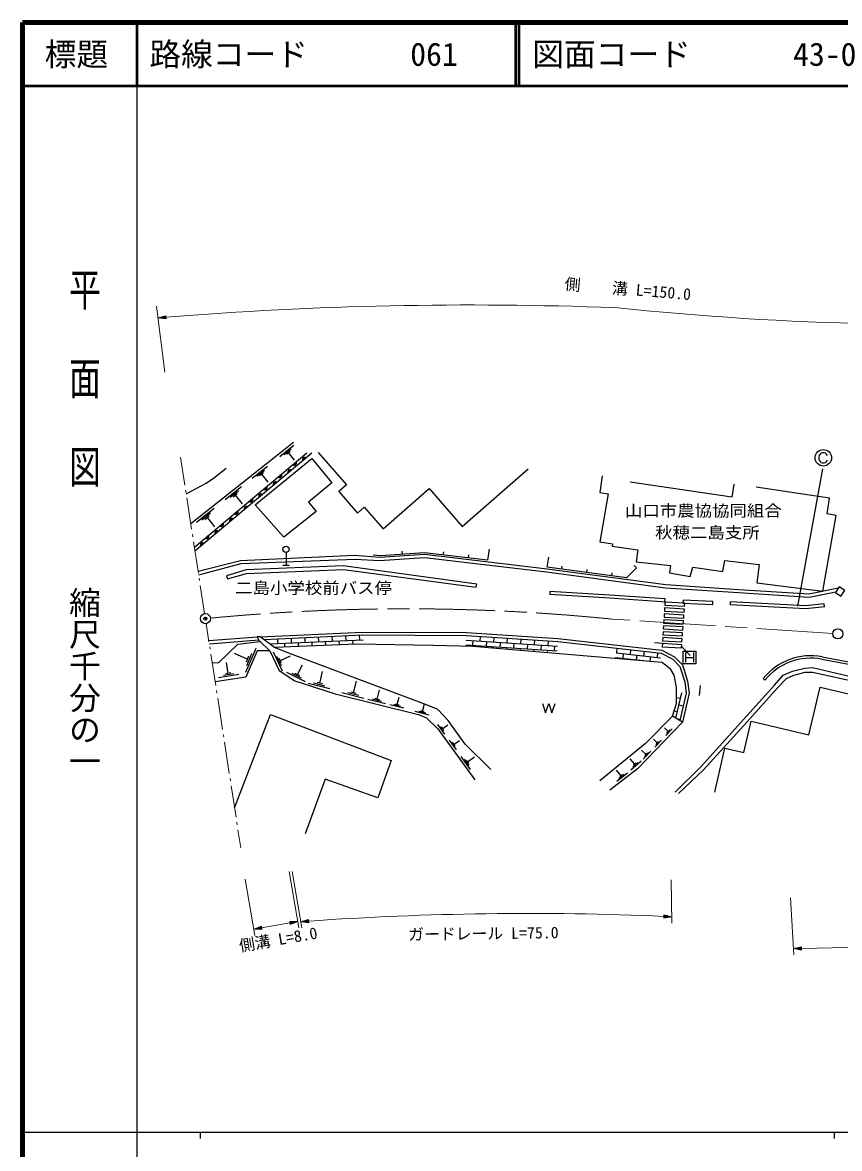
# Model space of a CAD drawing. Units: millimetres, scale not verified. Extents: x 40000 to 680000, y 20000 to 380000.
# Drawn here: x 40000 to 168824, y 202409 to 380000 of the extents above; entities that cross this region are included whole.
import ezdxf
from ezdxf.enums import TextEntityAlignment as Align

# ---------------------------------------------------------------- set-up
doc = ezdxf.new("R2010")
doc.units = ezdxf.units.MM
doc.header["$LTSCALE"] = 1000
doc.header["$PDMODE"] = 32
doc.header["$PDSIZE"] = 500
doc.linetypes.add('CHAIN', pattern=[18.5, 12, -1.5, 3.5, -1.5])
for name, color, linetype, lineweight in [('M-BGD', 7, 'Continuous', 25), ('M-BGD-HTXT', 7, 'Continuous', 13), ('M-BMK', 2, 'CHAIN', 13), ('M-BMK-SRVR', 3, 'Continuous', 25), ('M-STR-HTXT', 7, 'Continuous', 13), ('M-STR-STRC', 7, 'Continuous', 25), ('M-STR-STRD', 7, 'Continuous', 25), ('M-TTL', 2, 'Continuous', 140), ('M-TTL-BAND', 7, 'Continuous', 25), ('M-TTL-LINE', 7, 'Continuous', 50)]:
    doc.layers.add(name, color=color, linetype=linetype, lineweight=lineweight)
doc.layers.add('M-OTRS', color=6, linetype='Continuous')
doc.layers.add('M-TTL-TXT', color=7, linetype='Continuous')
doc.styles.add('@ＭＳ ゴシック', font='')
doc.styles.add('ＭＳ ゴシック', font='')
doc.styles.get('@ＭＳ ゴシック').set_extended_font_data('@MS Gothic')
doc.styles.get('ＭＳ ゴシック').set_extended_font_data('MS Gothic')

msp = doc.modelspace()

# ---------------------------------------------------------------- linework, layer by layer
at = {"layer": 'M-BGD'}
for p, q in [((66526, 300982), (82738, 313808)), ((80559, 311574), (82793, 313341)), ((81235, 311867), (82353, 312750)), ((67101, 297256), (84855, 312122)), ((85620, 312069), (67195, 296643)), ((81633, 311939), (82191, 312381)), ((81912, 312160), (82855, 310968)), ((165624, 311733), (165559, 311473)), ((165559, 311473), (165559, 311213)), ((165559, 311213), (165624, 310953)), ((165754, 311928), (165624, 311733)), ((165624, 310953), (165754, 310758)), ((165949, 312058), (165754, 311928)), ((166144, 312123), (165949, 312058)), ((166404, 312123), (166144, 312123)), ((166599, 312058), (166404, 312123)), ((166794, 311928), (166599, 312058)), ((166924, 311733), (166794, 311928)), ((166794, 310758), (166924, 310953)), ((76215, 308137), (78627, 310045)), ((76945, 308453), (78151, 309407)), ((165754, 310758), (165949, 310628)), ((165949, 310628), (166144, 310563)), ((166144, 310563), (166404, 310563)), ((166404, 310563), (166599, 310628)), ((166599, 310628), (166794, 310758)), ((77374, 308531), (77977, 309008)), ((77675, 308770), (78693, 307483)), ((71966, 304776), (74551, 306820)), ((72749, 305114), (74041, 306137)), ((73208, 305198), (73854, 305709)), ((73531, 305453), (74622, 304075)), ((67431, 301188), (70201, 303379)), ((68270, 301551), (69655, 302647)), ((68762, 301640), (69454, 302188)), ((69108, 301914), (70277, 300437)), ((99913, 296145), (99879, 296643)), ((81554, 296406), (81554, 294406)), ((106356, 296024), (106415, 296520)), ((110327, 295548), (110387, 296044)), ((81054, 294406), (82054, 294406)), ((125005, 293782), (125071, 294278)), ((128970, 293254), (129036, 293750)), ((132935, 292726), (133001, 293222)), ((136822, 293999), (136470, 294354)), ((77244, 282602), (77455, 282373)), ((77455, 282373), (78998, 280920)), ((79007, 281990), (93715, 282651)), ((80195, 282794), (80229, 282045)), ((82343, 282891), (82377, 282141)), ((84491, 282987), (84525, 282238)), ((86639, 283084), (86672, 282334)), ((87746, 282383), (87774, 281772)), ((88787, 283180), (88820, 282431)), ((89894, 282479), (89922, 281861)), ((90934, 283277), (90968, 282527)), ((92042, 282576), (92070, 281950)), ((93082, 283373), (93116, 282624)), ((109963, 282578), (124345, 281629)), ((111031, 282507), (110982, 281759)), ((112153, 283185), (112104, 282437)), ((114299, 283043), (114249, 282295)), ((116444, 282902), (116395, 282153)), ((118589, 282760), (118540, 282012)), ((120735, 282619), (120685, 281870)), ((122880, 282477), (122831, 281729)), ((76780, 281289), (75140, 277458)), ((79155, 281997), (79160, 281876)), ((80983, 277708), (79563, 280667)), ((81303, 282093), (81329, 281506)), ((83451, 282190), (83477, 281595)), ((85599, 282286), (85626, 281683)), ((109918, 281829), (124301, 280880)), ((112054, 281688), (112043, 281510)), ((113177, 282366), (113127, 281617)), ((114200, 281547), (114185, 281329)), ((115322, 282224), (115272, 281476)), ((116345, 281405), (116328, 281147)), ((117467, 282083), (117418, 281334)), ((118490, 281263), (118471, 280966)), ((119613, 281941), (119563, 281193)), ((120636, 281122), (120614, 280784)), ((121758, 281799), (121708, 281051)), ((122781, 280980), (122756, 280603)), ((123903, 281658), (123854, 280909)), ((133604, 280594), (140622, 279811)), ((133742, 281334), (133658, 280588)), ((135878, 281095), (135795, 280350)), ((138015, 280857), (137932, 280111)), ((140152, 280618), (140069, 279873)), ((72443, 277343), (72168, 279042)), ((75449, 279592), (73406, 280467)), ((75654, 280071), (75244, 279113)), ((76115, 280441), (75295, 278525)), ((80825, 278543), (80115, 280022)), ((80845, 279007), (80490, 279747)), ((80667, 279377), (82245, 280134)), ((133467, 279855), (139377, 279195)), ((133575, 279843), (133558, 279688)), ((134727, 280469), (134644, 279724)), ((135712, 279604), (135701, 279507)), ((136864, 280231), (136780, 279485)), ((137849, 279366), (137844, 279325)), ((139000, 279992), (138917, 279247)), ((74104, 277176), (70919, 276661)), ((73274, 277260), (71681, 277002)), ((72841, 277408), (72045, 277279)), ((84627, 276016), (81694, 277491)), ((83992, 276580), (82526, 277317)), ((83724, 276960), (82991, 277328)), ((83357, 277144), (84144, 278708)), ((86874, 275794), (87327, 277625)), ((88478, 274912), (85045, 275760)), ((87676, 275353), (85960, 275777)), ((87304, 275688), (86445, 275900)), ((92207, 274286), (92659, 276117)), ((93810, 273405), (90377, 274253)), ((93009, 273846), (91292, 274270)), ((92636, 274180), (91778, 274392)), ((95932, 273274), (96298, 274754)), ((99103, 272412), (99395, 273594)), ((143897, 274258), (142962, 270301)), ((143688, 273374), (143129, 273506)), ((97229, 272561), (94453, 273246)), ((96581, 272917), (95193, 273260)), ((96280, 273188), (95585, 273359)), ((100138, 271842), (97921, 272390)), ((99620, 272127), (98512, 272401)), ((99380, 272343), (98825, 272480)), ((103076, 271347), (103368, 272530)), ((121991, 272609), (122491, 271109)), ((122491, 271109), (122991, 272609)), ((122991, 272609), (123491, 271109)), ((123491, 271109), (123991, 272609)), ((144170, 272155), (143440, 272327)), ((104112, 270778), (101894, 271325)), ((103594, 271062), (102485, 271336)), ((103353, 271279), (102799, 271416)), ((143193, 271281), (142736, 271389)), ((143676, 270063), (143166, 270183)), ((106619, 267749), (105512, 269279)), ((106444, 268205), (105891, 268970)), ((106408, 268470), (106131, 268852)), ((106269, 268661), (107085, 269251)), ((141805, 268196), (141233, 268747)), ((142466, 268595), (141431, 267521)), ((142064, 268464), (141547, 267927)), ((108415, 265265), (107308, 266795)), ((108240, 265722), (107687, 266486)), ((108066, 266178), (108881, 266768)), ((140073, 266405), (139486, 266971)), ((140751, 266814), (139690, 265713)), ((140412, 266610), (139881, 266059)), ((140206, 266543), (139941, 266267)), ((108204, 265987), (107927, 266369)), ((138296, 264605), (137619, 265257)), ((139076, 265077), (137854, 263808)), ((138686, 264841), (138075, 264206)), ((138449, 264764), (138143, 264446)), ((110642, 262186), (109179, 264209)), ((110411, 262789), (109680, 263800)), ((110363, 263139), (109997, 263645)), ((110180, 263392), (111259, 264172)), ((136557, 263003), (135822, 263867)), ((137550, 263477), (135931, 262098)), ((137053, 263240), (136244, 262551)), ((136759, 263176), (136354, 262831)), ((134379, 261166), (133683, 262062)), ((135393, 261594), (133714, 260290)), ((134886, 261380), (134046, 260728)), ((134589, 261329), (134169, 261003)), ((87710, 260676), (84570, 252025))]:
    msp.add_line(p, q, dxfattribs=at)
for points in [[(76693, 303914), (85644, 311234), (88797, 307378), (85112, 304364), (86328, 302877)], [(86604, 312175), (91071, 307063), (89865, 306009), (92827, 302619), (93899, 303556), (96864, 300163), (104117, 306499), (109330, 300532), (119727, 309616)], [(65801, 305685), (68959, 307365), (70136, 308150), (72098, 309719)], [(131399, 308516), (131022, 305879), (132350, 305645), (131049, 298102), (133058, 297779), (132987, 297402), (137032, 296855), (136781, 294953), (142181, 294361), (142001, 293213), (145293, 292630), (145688, 294083), (150442, 293438), (150729, 295160), (156164, 294532), (155797, 291635), (166184, 290321), (168282, 302255), (166901, 302488), (167260, 304964), (155671, 306740)], [(152164, 307197), (151859, 305116), (135794, 307484)], [(86328, 302877), (81204, 298828), (76693, 303914)], [(113581, 296960), (113300, 295192), (103383, 296380), (96442, 295909), (95297, 295974)], [(67689, 293440), (74381, 295167), (92334, 295979), (96267, 295670), (103383, 296153), (122707, 293837), (141457, 291341), (152945, 290593), (164008, 289884), (168657, 290816)], [(67776, 292879), (74457, 294664), (92472, 295359), (96271, 295163), (103370, 295645), (122643, 293335), (141407, 290838), (152912, 290089), (164042, 289375), (168247, 290223)], [(136822, 293999), (135235, 292420), (122705, 294089), (122972, 295694)], [(69374, 282510), (76980, 283095), (77244, 282602), (69461, 281947)], [(69916, 278997), (70943, 279037), (73957, 281943), (77455, 282373)], [(79751, 281441), (77460, 283131), (76980, 283095)], [(77460, 283131), (93627, 283858), (110024, 283786), (124429, 282835), (140826, 281006), (142835, 279965), (144055, 278673), (144880, 276090), (145132, 274224), (144055, 269668)], [(78047, 282698), (93637, 283398), (110008, 283326), (124389, 282377), (140690, 280558), (142555, 279593), (143649, 278434), (144430, 275989), (144665, 274247), (143640, 269909)], [(78998, 280920), (77025, 280920), (75231, 276758), (70374, 276024)], [(78998, 280920), (80487, 277817), (82927, 276166), (89313, 274103), (102463, 270856), (103718, 270318), (105512, 268596), (111325, 260559)], [(144055, 269668), (142477, 270583), (143122, 272592), (143140, 275157), (142764, 277077), (142243, 277956), (140880, 279068), (111011, 281598), (104822, 281723), (92659, 281974), (79751, 281441)], [(113836, 262174), (109782, 266192), (107127, 269923), (105512, 271646), (103718, 272399), (82263, 280436), (79751, 281441)], [(142901, 258629), (146977, 262607), (153760, 270107), (158604, 275489), (159968, 277068), (161439, 277678), (163340, 278144), (164560, 278288), (169942, 277032), (176328, 275920), (184634, 274287), (188473, 273534), (204888, 272942), (219749, 275254)], [(143463, 258415), (147369, 262125), (154192, 269661), (159106, 275119), (160453, 276519), (161630, 277063), (163422, 277536), (164555, 277554), (169817, 276386), (176185, 275226), (184568, 273639), (188269, 272916), (204914, 272502), (219775, 274814)], [(149153, 258584), (150767, 265541), (153743, 264850), (154887, 269781), (164015, 267663), (165755, 275163), (177634, 272406), (176224, 266331), (172935, 267095), (171128, 259309)], [(73444, 256111), (79095, 270878), (98136, 263593)], [(142477, 270583), (138225, 266259), (131013, 260411)], [(144055, 269668), (136969, 262313), (132628, 258940)], [(98136, 263593), (96022, 257697), (87710, 260676)]]:
    msp.add_lwpolyline(points, dxfattribs=at)
for points in [[(168787, 291005), (168171, 290113), (169038, 289515), (169654, 290407)], [(144441, 288419), (141309, 288598), (141271, 288099), (144403, 287920)], [(144298, 286547), (141195, 286724), (141157, 286226), (144260, 286049)], [(144369, 287483), (141252, 287661), (141214, 287163), (144331, 286984)], [(144155, 284675), (141080, 284851), (141042, 284352), (144117, 284177)], [(144227, 285611), (141137, 285788), (141099, 285289), (144189, 285113)], [(144012, 282803), (140966, 282977), (140928, 282479), (143974, 282305)], [(144084, 283739), (141023, 283914), (140985, 283416), (144046, 283241)], [(140909, 282041), (140871, 281542), (143903, 281369), (143941, 281867)]]:
    msp.add_lwpolyline(points, close=True, dxfattribs=at)
for centre, radius in [((166274, 311343), 1300), ((81554, 296906), 500)]:
    msp.add_circle(centre, radius, dxfattribs=at)
for centre, radius, start, end in [((84493, 311055), 354, 48.73624, 211.14142), ((84493, 311055), 283, 50.96028, 208.91738), ((84493, 311055), 212, 54.7066, 205.17105), ((84493, 311055), 142, 62.41833, 197.45932), ((84493, 311055), 100, 72.736, 187.14166), ((82193, 309129), 354, 48.73624, 211.14142), ((82193, 309129), 283, 50.96028, 208.91738), ((82193, 309129), 212, 54.7066, 205.17105), ((82193, 309129), 142, 62.41833, 197.45932), ((82193, 309129), 100, 72.736, 187.14166), ((82844, 310508), 354, 228.73624, 31.14142), ((82844, 310508), 283, 230.96028, 28.91738), ((82844, 310508), 212, 234.7066, 25.17105), ((82844, 310508), 142, 242.41833, 17.45932), ((82844, 310508), 100, 252.736, 7.14166), ((79893, 307203), 354, 48.73624, 211.14142), ((79893, 307203), 283, 50.96028, 208.91738), ((79893, 307203), 212, 54.7066, 205.17105), ((79893, 307203), 142, 62.41833, 197.45932), ((79893, 307203), 100, 72.736, 187.14166), ((80543, 308582), 354, 228.73624, 31.14142), ((80543, 308582), 283, 230.96028, 28.91738), ((80543, 308582), 212, 234.7066, 25.17105), ((80543, 308582), 142, 242.41833, 17.45932), ((80543, 308582), 100, 252.736, 7.14166), ((77592, 305278), 354, 48.73624, 211.14142), ((77592, 305278), 283, 50.96028, 208.91738), ((77592, 305278), 212, 54.7066, 205.17105), ((78243, 306656), 354, 228.73624, 31.14142), ((78243, 306656), 283, 230.96028, 28.91738), ((78243, 306656), 212, 234.7066, 25.17105), ((78243, 306656), 142, 242.41833, 17.45932), ((78243, 306656), 100, 252.736, 7.14166), ((75292, 303352), 354, 48.73624, 211.14142), ((75943, 304730), 354, 228.73624, 31.14142), ((75943, 304730), 283, 230.96028, 28.91738), ((75943, 304730), 212, 234.7066, 25.17105), ((75943, 304730), 142, 242.41833, 17.45932), ((75943, 304730), 100, 252.736, 7.14166), ((77592, 305278), 142, 62.41833, 197.45932), ((77592, 305278), 100, 72.736, 187.14166), ((73643, 302804), 354, 228.73624, 31.14142), ((73643, 302804), 283, 230.96028, 28.91738), ((73643, 302804), 212, 234.7066, 25.17105), ((73643, 302804), 142, 242.41833, 17.45932), ((73643, 302804), 100, 252.736, 7.14166), ((75292, 303352), 283, 50.96028, 208.91738), ((75292, 303352), 212, 54.7066, 205.17105), ((75292, 303352), 142, 62.41833, 197.45932), ((75292, 303352), 100, 72.736, 187.14166), ((71343, 300878), 354, 228.73624, 31.14142), ((71343, 300878), 283, 230.96028, 28.91738), ((71343, 300878), 212, 234.7066, 25.17105), ((71343, 300878), 142, 242.41833, 17.45932), ((71343, 300878), 100, 252.736, 7.14166), ((72992, 301426), 354, 48.73624, 211.14142), ((72992, 301426), 283, 50.96028, 208.91738), ((72992, 301426), 212, 54.7066, 205.17105), ((72992, 301426), 142, 62.41833, 197.45932), ((72992, 301426), 100, 72.736, 187.14166), ((69042, 298953), 354, 228.73624, 31.14142), ((69042, 298953), 283, 230.96028, 28.91738), ((69042, 298953), 212, 234.7066, 25.17105), ((69042, 298953), 142, 242.41833, 17.45932), ((69042, 298953), 100, 252.736, 7.14166), ((70692, 299500), 354, 48.73624, 211.14142), ((70692, 299500), 283, 50.96028, 208.91738), ((70692, 299500), 212, 54.7066, 205.17105), ((70692, 299500), 142, 62.41833, 197.45932), ((70692, 299500), 100, 72.736, 187.14166), ((68392, 297574), 354, 48.73624, 211.14142), ((68392, 297574), 283, 50.96028, 208.91738), ((68392, 297574), 212, 54.7066, 205.17105), ((68392, 297574), 142, 62.41833, 197.45932), ((68392, 297574), 100, 72.736, 187.14166)]:
    msp.add_arc(centre, radius, start, end, dxfattribs=at)
at = {"layer": 'M-BGD-HTXT'}
for p, q in [((64914, 311436), (65597, 307011)), ((65719, 306220), (65779, 305825)), ((65901, 305034), (66663, 300092)), ((66785, 299302), (66846, 298906)), ((66968, 298116), (67730, 293174)), ((67852, 292383), (67913, 291988)), ((68035, 291198), (68717, 286772)), ((68961, 285191), (69402, 282331)), ((69524, 281541), (69585, 281145)), ((69706, 280355), (70468, 275413)), ((70590, 274623), (70651, 274227)), ((70773, 273437), (71535, 268495)), ((71657, 267704), (71718, 267309)), ((71840, 266518), (72602, 261577)), ((72724, 260786), (72785, 260391)), ((72907, 259600), (73668, 254658)), ((73790, 253868), (73851, 253472)), ((73973, 252682), (74414, 249822))]:
    msp.add_line(p, q, dxfattribs=at)
at = {"layer": 'M-BMK'}
msp.add_line((167761, 283641), (132972, 285902), dxfattribs=at)
msp.add_arc((100505, -36908), 324439, 84.25673, 95.45991, dxfattribs=at)
at = {"layer": 'M-BMK-SRVR'}
for centre in [(68839, 285982), (168559, 283589)]:
    msp.add_circle(centre, 800, dxfattribs=at)
at = {"layer": 'M-OTRS'}
msp.add_point((68839, 285982), dxfattribs=at)
at = {"layer": 'M-STR-HTXT'}
for p, q in [((62431, 324841), (61139, 335281)), ((61371, 333409), (62596, 333761)), ((61371, 333409), (62617, 333512)), ((61371, 333409), (62637, 333263)), ((62612, 333562), (61616, 333479)), ((62621, 333462), (61624, 333380)), ((61861, 333550), (62608, 333612)), ((61877, 333350), (62625, 333412)), ((62604, 333661), (62106, 333620)), ((62629, 333362), (62131, 333321)), ((62351, 333691), (62600, 333711)), ((62384, 333292), (62633, 333313)), ((62637, 333263), (62596, 333761)), ((82053, 246070), (83570, 237199)), ((82523, 246070), (84040, 237199)), ((75128, 244886), (76645, 236015)), ((142306, 244786), (142396, 237953)), ((161122, 241919), (161638, 232934)), ((77709, 237212), (82169, 237974)), ((83401, 238185), (82127, 238221)), ((82127, 238221), (82211, 237728)), ((82382, 238213), (82135, 238171)), ((82144, 238122), (82637, 238206)), ((82891, 238199), (82152, 238073)), ((82161, 238023), (83146, 238192)), ((83401, 238185), (82169, 237974)), ((82177, 237925), (83163, 238093)), ((82925, 238002), (82186, 237876)), ((83401, 238185), (82211, 237728)), ((83873, 238177), (85101, 238517)), ((83873, 238177), (85119, 238268)), ((83873, 238177), (85138, 238018)), ((85116, 238318), (84118, 238245)), ((85123, 238218), (84126, 238145)), ((84364, 238313), (85112, 238367)), ((84379, 238113), (85127, 238168)), ((85108, 238417), (84610, 238381)), ((85130, 238118), (84632, 238082)), ((84855, 238449), (85105, 238467)), ((84885, 238050), (85134, 238068)), ((85138, 238018), (85101, 238517)), ((141146, 239261), (141123, 238761)), ((142383, 238953), (141123, 238761)), ((141375, 238800), (141125, 238811)), ((141128, 238861), (141627, 238838)), ((141879, 238876), (141130, 238911)), ((141132, 238961), (142131, 238915)), ((142383, 238953), (141134, 239011)), ((141137, 239061), (142136, 239015)), ((141888, 239076), (141139, 239111)), ((141141, 239161), (141641, 239138)), ((141393, 239199), (141144, 239211)), ((142383, 238953), (141146, 239261)), ((76476, 237001), (77666, 237458)), ((76476, 237001), (77709, 237212)), ((76476, 237001), (77751, 236965)), ((77700, 237261), (76714, 237092)), ((77717, 237162), (76731, 236994)), ((76952, 237184), (77692, 237310)), ((76986, 236987), (77725, 237113)), ((77683, 237359), (77190, 237275)), ((77734, 237064), (77241, 236979)), ((77428, 237367), (77675, 237409)), ((77496, 236972), (77742, 237014)), ((77751, 236965), (77666, 237458)), ((82194, 237826), (82687, 237911)), ((82449, 237819), (82203, 237777)), ((161580, 233932), (162825, 234209)), ((161580, 233932), (162830, 233959)), ((161580, 233932), (162835, 233709)), ((162829, 234009), (161829, 233988)), ((162831, 233909), (161831, 233888)), ((162078, 234043), (162828, 234059)), ((162082, 233843), (162832, 233859)), ((162827, 234109), (162327, 234098)), ((162833, 233809), (162333, 233798)), ((162576, 234154), (162826, 234159)), ((162584, 233754), (162834, 233759)), ((162835, 233709), (162825, 234209))]:
    msp.add_line(p, q, dxfattribs=at)
for centre, radius, start, end in [((110814, -263907), 599358, 87.84184, 94.61243), ((185415, 837642), 505301, 264.08983, 273.33774), ((113451, 2453749), 2220339, 271.27434, 275.28742), ((119634, -251776), 491256, 87.49161, 94.02882)]:
    msp.add_arc(centre, radius, start, end, dxfattribs=at)
at = {"layer": 'M-STR-STRC'}
for p, q in [((162264, 287950), (166185, 309590)), ((144180, 278868), (144180, 280868)), ((144180, 280868), (146180, 280868)), ((144555, 280618), (144555, 279118)), ((145805, 280618), (145805, 279118)), ((146180, 280868), (146180, 278868)), ((146180, 278868), (144180, 278868)), ((144555, 279868), (145805, 279868))]:
    msp.add_line(p, q, dxfattribs=at)
at = {"layer": 'M-STR-STRD'}
for p, q in [((75292, 293652), (72143, 292714)), ((90586, 294298), (75292, 293652)), ((111642, 291431), (90586, 294298)), ((72143, 292714), (72317, 292256)), ((111540, 290954), (111642, 291431)), ((132584, 289660), (123166, 290277)), ((123166, 290277), (123174, 289778)), ((141328, 289111), (132584, 289660)), ((141309, 288598), (141328, 289111)), ((144194, 288912), (144130, 288437)), ((144130, 288437), (148841, 288226)), ((148869, 288681), (144194, 288912)), ((148841, 288226), (148869, 288681)), ((163498, 287975), (151587, 288642)), ((151587, 288642), (151606, 288155)), ((166400, 288322), (163498, 287975)), ((166473, 287833), (166400, 288322)), ((140909, 282041), (139678, 282154)), ((143921, 281605), (145293, 280162)), ((166038, 279611), (188623, 275288)), ((146836, 275444), (146710, 273866)), ((156774, 276530), (157062, 276293))]:
    msp.add_line(p, q, dxfattribs=at)
for points in [[(72317, 292256), (75313, 293076), (90599, 293736), (111540, 290954)], [(141487, 288588), (132592, 289207), (123174, 289778)], [(166473, 287833), (163503, 287530), (151606, 288155)], [(166103, 279978), (188707, 275673), (203596, 275242), (217033, 277108)]]:
    msp.add_lwpolyline(points, dxfattribs=at)
for radius in [9864, 9491]:
    msp.add_arc((164392, 270264), radius, 80.01333, 140.5631, dxfattribs=at)
at = {"layer": 'M-TTL'}
for p, q in [((40000, 380000), (40000, 20000)), ((680000, 380000), (40000, 380000))]:
    msp.add_line(p, q, dxfattribs=at)
at = {"layer": 'M-TTL-BAND'}
for p, q in [((58000, 370000), (58000, 20000)), ((40000, 205000), (579000, 205000)), ((68000, 205000), (68000, 204000)), ((168000, 205000), (168000, 204000))]:
    msp.add_line(p, q, dxfattribs=at)
at = {"layer": 'M-TTL-LINE'}
for p, q in [((58000, 380000), (58000, 370000)), ((117750, 380000), (117750, 370000)), ((118250, 380000), (118250, 370000)), ((40000, 370000), (680000, 370000))]:
    msp.add_line(p, q, dxfattribs=at)

# ---------------------------------------------------------------- texts
at = {"layer": 'M-BGD', "style": 'ＭＳ ゴシック', "width": 1.1}
for s, p in [('山口市農協協同組合', (147356, 301537)), ('秋穂二島支所', (148002, 298093)), ('二島小学校前バス停', (85896, 289347))]:
    msp.add_text(s, height=1833, dxfattribs=at).set_placement(p, align=Align.BOTTOM_CENTER)
at = {"layer": 'M-STR-HTXT', "style": 'ＭＳ ゴシック'}
for s, rotation, p in [('側\u3000\u3000溝 L=150.0', 355.183, (135337, 336501)), ('側溝 L=8.0', 9.703, (80562, 233946)), ('ガードレール L=75.0', 0.76, (112689, 234859))]:
    msp.add_text(s, height=1833, rotation=rotation, dxfattribs=at).set_placement(p, align=Align.BOTTOM_CENTER)
at = {"layer": 'M-TTL-BAND', "style": '@ＭＳ ゴシック', "width": 1.4}
msp.add_text('平  面  図', height=3666, rotation=270, dxfattribs=at).set_placement((49777, 306475), align=Align.MIDDLE_RIGHT)
at = {"layer": 'M-TTL-BAND', "style": '@ＭＳ ゴシック'}
msp.add_text('縮尺千分の一', height=3666, rotation=270, dxfattribs=at).set_placement((49777, 261030), align=Align.MIDDLE_RIGHT)
at = {"layer": 'M-TTL-TXT', "style": 'ＭＳ ゴシック'}
msp.add_text('標題', height=3666, dxfattribs=at).set_placement((48500, 375000), align=Align.MIDDLE_CENTER)
for s, p in [('路線コード', (60000, 375000)), ('061', (101142, 375000)), ('図面コード', (120380, 375000)), ('43-0', (161521, 375000))]:
    msp.add_text(s, height=3666, dxfattribs=at).set_placement(p, align=Align.MIDDLE_LEFT)

doc.saveas('drawing.dxf')
